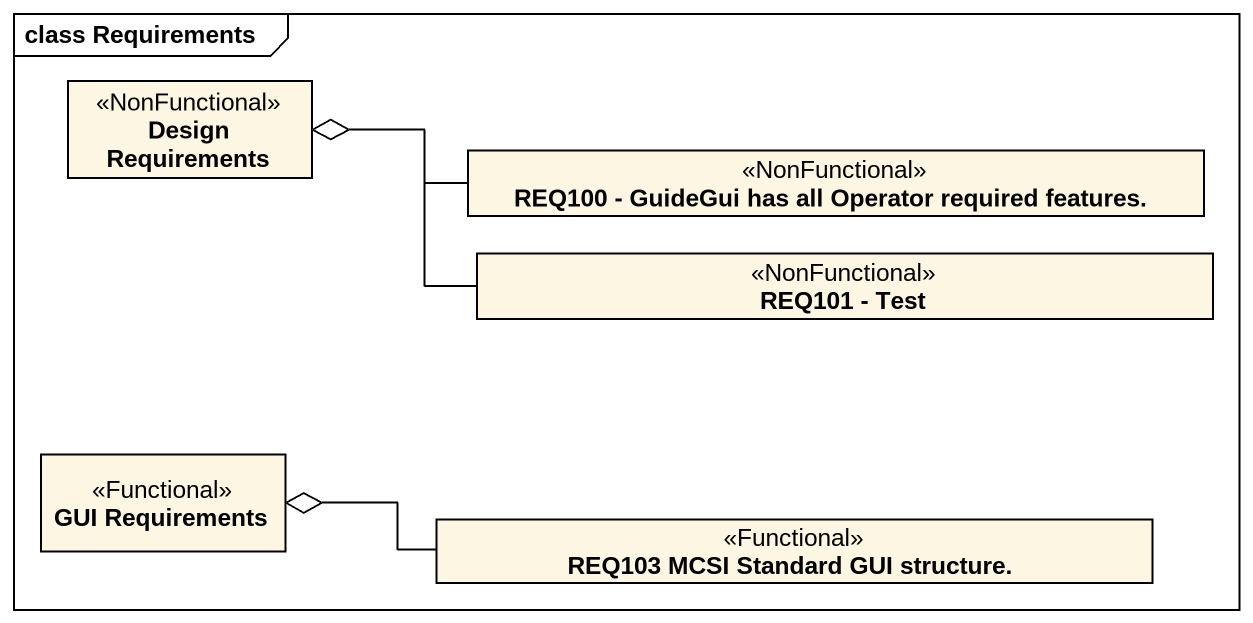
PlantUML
@startuml
mainframe class Requirements
hide circle
hide empty members
class "Design Requirements" as Design_Requirements <<NonFunctional>>
class "REQ100 - GuideGui has all Operator required features." as REQ100_GuideGui_has_all <<NonFunctional>>
class "REQ101 - Test" as REQ101_Test <<NonFunctional>>
class "GUI Requirements" as GUI_Requirements <<Functional>>
class "REQ103 MCSI Standard GUI structure." as REQ103_MCSI_Standard_GUI <<Functional>>
REQ100_GuideGui_has_all -left-o Design_Requirements
REQ101_Test -left-o Design_Requirements
REQ103_MCSI_Standard_GUI -left-o GUI_Requirements
@enduml
